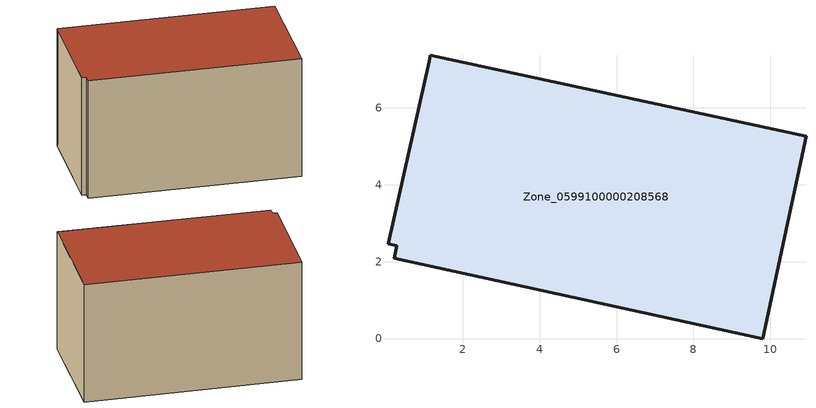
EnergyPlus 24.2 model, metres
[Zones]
Zone_0599100000208568
 floor ground (C_G): 10.93,5.26 9.8,0 0.22,2.09 0.28,2.41 0.07,2.46 1.12,7.22 1.15,7.37 z0
 wall outside (C_F): 9.8,0 10.93,5.26 1.15,7.37 1.12,7.22 0.07,2.46 0.28,2.41 0.22,2.09 9.8,0 z0:5.88
 roof outside (C_R): 1.12,7.22 0.07,2.46 0.28,2.41 0.22,2.09 9.8,0 10.93,5.26 1.15,7.37 z5.88
[BUILDING]
Pand.0599100000208568: North Axis=0; Terrain=City; Loads Convergence Tolerance Value=0.04; Temperature Convergence Tolerance Value=0.4; Solar Distribution=FullExterior; Maximum Number of Warmup Days=25; Minimum Number of Warmup Days=1
[Site:Location]
Rotterdam.The.Hague.AP_ZH_NLD Design_Conditions: Latitude=51.96; Longitude=4.45; Time Zone=1; Elevation=-4.5
[SITE:GROUNDTEMPERATURE:BUILDINGSURFACE]
18, 18, 18, 18, 18, 18, 18, 18, 18, 18, 18, 18
[MATERIAL] Thermal Absorptance=0.9; Solar Absorptance=0.7; Visible Absorptance=0.7
Name | Roughness | Thickness | Conductivity | Density | Specific Heat
G.TC.1975-1991 | MediumSmooth | 0.15 | 0.288461 | 540 | 1210
F.TC.1975-1991 | Rough | 0.3 | 0.230769 | 1920 | 840
R.TC.1975-1991 | MediumRough | 0.2 | 0.153846 | 1500 | 1000
[CONSTRUCTION]
C_G: G.TC.1975-1991
C_F: F.TC.1975-1991
C_R: R.TC.1975-1991
[ZONE]
Zone_0599100000208568: Type=1; Multiplier=1; Ceiling Height=Autocalculate; Volume=Autocalculate; Floor Area=autocalculate; Part of Total Floor Area=Yes
[ZONEINFILTRATION:DESIGNFLOWRATE]
Infil_Zone_0599100000208568: Zone or ZoneList or Space or SpaceList=Zone_0599100000208568; Schedule=AlwaysOn; Design Flow Rate Calculation Method=Flow/Area; Flow Rate per Floor Area=0.003; Constant Term Coefficient=1; Temperature Term Coefficient=0; Velocity Term Coefficient=0; Velocity Squared Term Coefficient=0
[HVACTEMPLATE:ZONE:IDEALLOADSAIRSYSTEM]
Zone_0599100000208568: Maximum Heating Supply Air Temperature=50; Minimum Cooling Supply Air Temperature=13; Maximum Heating Supply Air Humidity Ratio=0.0156; Minimum Cooling Supply Air Humidity Ratio=0.0077; Heating Limit=NoLimit; Cooling Limit=NoLimit; Dehumidification Control Type=ConstantSensibleHeatRatio; Cooling Sensible Heat Ratio=0.7; Dehumidification Setpoint=60; Humidification Control Type=None; Humidification Setpoint=30; Outdoor Air Method=None; Outdoor Air Flow Rate per Person=0.00944; Outdoor Air Flow Rate per Zone Floor Area=0; Outdoor Air Flow Rate per Zone=0; Demand Controlled Ventilation Type=None; Outdoor Air Economizer Type=NoEconomizer; Heat Recovery Type=None; Sensible Heat Recovery Effectiveness=0.7; Latent Heat Recovery Effectiveness=0.65
[ZONECONTROL:THERMOSTAT]
ThermostatControl_Zone_0599100000208568: Zone or ZoneList=Zone_0599100000208568; Control Type Schedule=DualSetpointControlType; Control 1=Thermostat_Zone_0599100000208568; Temperature Difference Between Cutout And Setpoint=0
[THERMOSTATSETPOINT:DUALSETPOINT]
Thermostat_Zone_0599100000208568: Heating Setpoint Temperature Schedule=HeatingSetpoint_Zone_0599100000208568; Cooling Setpoint Temperature Schedule=CoolingSetpoint_Zone_0599100000208568
[SCHEDULE:COMPACT]
HeatingSetpoint_Zone_0599100000208568: Through: 12/31, For: AllDays, Until: 24:00, 21
CoolingSetpoint_Zone_0599100000208568: Through: 12/31, For: AllDays, Until: 24:00, 24
DualSetpointControlType: Through: 12/31, For: AllDays, Until: 24:00, 4
AlwaysOn: Through: 12/31, For: AllDays, Until: 24:00, 1
